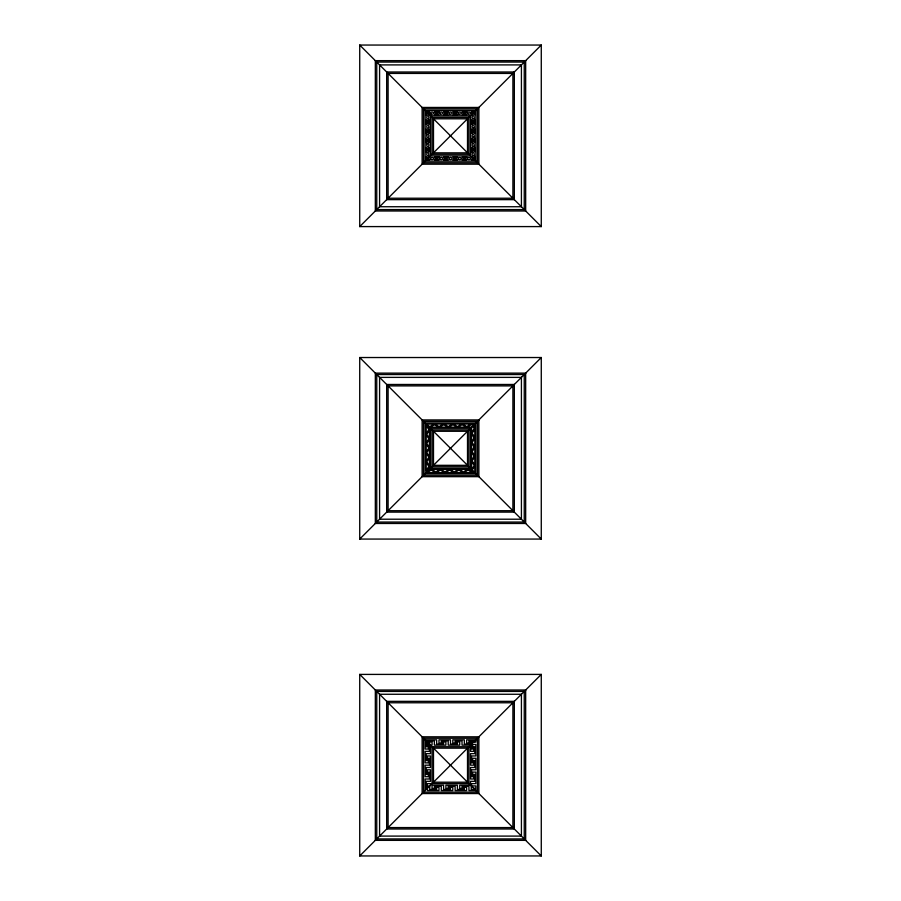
<?xml version="1.0" encoding="UTF-8"?>
<svg xmlns="http://www.w3.org/2000/svg" width="901" height="901" viewBox="0 0 901 901"><rect width="100%" height="100%" fill="white"/><g stroke="black" fill="none" stroke-linecap="round" stroke-linejoin="round"><path stroke-width="1.35" d="M426.297 424.089L433.685 424.011L429.845 426.669L426.68 424.472M426.928 424.72L429.405 428.831L429.405 427.198M471.595 469.342L474.253 465.49L471.595 461.65L471.595 469.342L468.824 469.398L472.665 472.056L473.599 471.403M472.203 469.995L474.793 466.267L474.793 472.586L473.43 472.586L474.23 472.034M359.724 226.59L541.276 45.05L541.276 226.59L359.724 226.59L359.724 45.05L541.276 45.05M359.724 539.068L541.276 357.528L541.276 539.068L359.724 539.068L359.724 357.528L541.276 357.528M359.724 855.95L541.276 674.41L541.276 855.95L359.724 855.95L359.724 674.41L541.276 674.41M474.793 740.892L468.937 740.892L468.937 741.951L475.852 742.131L475.852 739.822L466.628 739.822L466.628 743.021L471.246 743.021L471.246 744.08L464.33 744.08L464.33 739.822L452.809 739.822L452.809 743.021L457.415 743.021L457.415 744.08L450.5 744.08L450.5 739.822L438.978 739.822L438.978 743.021L443.585 743.021L443.585 744.08L436.67 744.08L436.67 739.822L425.148 739.822L425.148 749.046L428.335 749.046L428.335 744.44L429.405 744.44L429.405 751.355L425.148 751.355L425.148 762.877L428.335 762.877L428.335 758.259L429.405 758.259L429.405 765.174L425.148 765.174L425.148 776.707L428.335 776.707L428.335 772.089L429.405 772.089L429.405 779.005L425.148 779.005L425.148 790.526M427.457 742.131L427.277 746.738L426.207 746.738L426.207 740.892M428.335 743.021L429.754 743.021L429.405 744.08M473.689 425.114L472.101 424.011L474.793 424.011L474.793 427.851L473.216 425.576M473.059 425.734L471.336 424.54L467.495 427.198L471.595 427.198L471.595 432.457L474.253 428.617L472.586 426.207M359.724 45.05L541.276 226.59M359.724 357.528L541.276 539.068M359.724 674.41L541.276 855.95M426.511 472.282L426.207 472.586M473.543 788.229L474.793 788.229L474.793 789.467L471.246 789.467L471.246 785.92M472.665 787.339L472.665 785.92L475.852 785.92L475.852 790.526L468.937 790.526L468.937 786.28L462.022 786.28L462.022 787.339L466.628 787.339L466.628 790.526L455.106 790.526L455.106 786.28L448.191 786.28L448.191 787.339L452.809 787.339L452.809 790.526L441.276 790.526L441.276 786.28L434.372 786.28L434.372 787.339L438.978 787.339L438.978 790.526L427.457 790.526L427.457 788.229M471.595 744.08L471.595 749.046L472.665 749.046L472.665 744.44L475.852 744.44L475.852 755.962L471.595 755.962L471.595 762.877L472.665 762.877L472.665 758.259L475.852 758.259L475.852 769.792L471.595 769.792L471.595 776.707L472.665 776.707L472.665 772.089L475.852 772.089L475.852 783.622L471.595 783.622L471.595 786.28M430.464 785.21L430.464 783.622L427.277 783.622L427.277 788.229L426.207 788.229L426.207 781.313L430.464 781.313L430.464 769.792L427.277 769.792L427.277 774.398L426.207 774.398L426.207 767.483L430.464 767.483L430.464 755.962L427.277 755.962L427.277 760.568L426.207 760.568L426.207 753.653L430.464 753.653L430.464 745.15L432.063 745.15L432.063 741.951L427.457 741.951L427.457 740.892L434.372 740.892L434.372 745.15L445.894 745.15L445.894 741.951L441.276 741.951L441.276 740.892L448.191 740.892L448.191 745.15L459.724 745.15L459.724 741.951L455.106 741.951L455.106 740.892L462.022 740.892L462.022 745.15L470.536 745.15L470.536 751.355L473.723 751.355L473.723 746.738L474.793 746.738L474.793 753.653L470.536 753.653L470.536 765.174L473.723 765.174L473.723 760.568L474.793 760.568L474.793 767.483L470.536 767.483L470.536 779.005L473.723 779.005L473.723 774.398L474.793 774.398L474.793 781.313L470.536 781.313L470.536 785.21L459.724 785.21L459.724 788.409L464.33 788.409L464.33 789.467L457.415 789.467L457.415 785.21L445.894 785.21L445.894 788.409L450.5 788.409L450.5 789.467L443.585 789.467L443.585 785.21L432.063 785.21L432.063 788.409L436.67 788.409L436.67 789.467L429.754 789.467L429.754 785.92M429.405 786.28L428.335 785.92L428.335 787.339M427.288 121.77C427.862 124.867 428.932 119.653 427.288 121.77M427.288 130.994C427.862 134.091 428.932 128.877 427.288 130.994M427.288 140.207C427.862 143.304 428.932 138.09 427.288 140.207M427.288 149.431C427.862 152.528 428.932 147.314 427.288 149.431M472.676 121.77C473.25 124.867 474.32 119.653 472.676 121.77M472.676 130.994C473.25 134.091 474.32 128.877 472.676 130.994M472.676 140.207C473.25 143.304 474.32 138.09 472.676 140.207M472.676 149.431C473.25 152.528 474.32 147.314 472.676 149.431M435.859 112.985C437.053 115.125 438.246 111.431 435.859 112.985M445.071 112.985C446.277 115.125 447.459 111.431 445.071 112.985M435.859 158.373C437.053 160.513 438.246 156.819 435.859 158.373M454.295 112.985C455.501 115.125 456.683 111.431 454.295 112.985M445.071 158.373C446.277 160.513 447.459 156.819 445.071 158.373M463.508 112.985C464.713 115.125 465.896 111.431 463.508 112.985M454.295 158.373C455.501 160.513 456.683 156.819 454.295 158.373M463.508 158.373C464.713 160.513 465.896 156.819 463.508 158.373M426.308 114.99L426.207 111.533L429.676 111.623A3.379 2.129 0 0 0 429.676 114.63L429.315 114.99A3.379 2.129 -90 0 0 426.308 114.99M426.308 124.214L426.308 119.777A3.379 2.129 -90 0 0 429.315 119.777L429.315 124.214A3.379 2.129 -90 0 0 426.308 124.214M426.308 133.427L426.308 128.989A3.379 2.129 -90 0 0 429.315 128.989L429.315 133.427A3.379 2.129 -90 0 0 426.308 133.427M426.308 142.651L426.308 138.213A3.379 2.129 -90 0 0 429.315 138.213L429.315 142.651A3.379 2.129 -90 0 0 426.308 142.651M426.308 151.864L426.308 147.437A3.379 2.129 -90 0 0 429.315 147.437L429.315 151.864A3.379 2.129 -90 0 0 426.308 151.864M429.405 156.459L429.315 156.65A3.379 2.129 -90 0 1 426.308 156.65L426.207 160.108L429.676 160.018A3.379 2.129 0 0 1 429.676 157.011L429.405 156.459M471.685 114.99L471.324 114.63A3.379 2.129 0 0 0 471.324 111.623L474.793 111.533L474.692 114.99A3.379 2.129 -90 0 0 471.685 114.99M471.685 124.214L471.685 119.777A3.379 2.129 -90 0 0 474.692 119.777L474.692 124.214A3.379 2.129 -90 0 0 471.685 124.214M471.685 133.427L471.685 128.989A3.379 2.129 -90 0 0 474.692 128.989L474.692 133.427A3.379 2.129 -90 0 0 471.685 133.427M471.685 142.651L471.685 138.213A3.379 2.129 -90 0 0 474.692 138.213L474.692 142.651A3.379 2.129 -90 0 0 471.685 142.651M471.685 151.864L471.685 147.437A3.379 2.129 -90 0 0 474.692 147.437L474.692 151.864A3.379 2.129 -90 0 0 471.685 151.864M474.793 156.459L474.692 156.65A3.379 2.129 -90 0 1 471.685 156.65L471.324 157.011A3.379 2.129 0 0 1 471.324 160.018L474.793 160.108L474.793 156.459M428.876 429.597L426.207 433.437L426.207 425.756L428.876 429.597M429.405 430.363L426.747 434.203L429.405 438.044L429.405 430.363M428.876 438.81L426.207 442.65L426.207 434.969L428.876 438.81M429.405 439.587L426.747 443.427L429.405 447.268L429.405 439.587M428.876 448.034L426.207 451.874L426.207 444.193L428.876 448.034M429.405 448.799L426.747 452.64L429.405 456.48L429.405 448.799M428.876 457.246L426.207 461.098L426.207 453.406L428.876 457.246M429.405 458.023L426.747 461.864L429.405 465.704L429.405 458.023M428.876 466.47L426.207 470.311L426.207 462.63L428.876 466.47M429.405 467.236L426.747 471.077L427.142 471.651L430.408 469.398L429.405 469.398L429.405 467.236M474.793 429.383L472.124 433.235L474.793 437.075L474.793 429.383M474.253 437.841L471.595 441.681L471.595 434L474.253 437.841M474.793 438.607L472.124 442.447L474.793 446.288L474.793 438.607M474.253 447.054L471.595 450.894L471.595 443.213L474.253 447.054M474.793 447.831L472.124 451.671L474.793 455.512L474.793 447.831M474.253 456.278L471.595 460.118L471.595 452.437L474.253 456.278M474.793 457.044L472.124 460.884L474.793 464.725L474.793 457.044M434.451 424.54L430.61 427.198L438.291 427.198L434.451 424.54M442.909 424.011L439.069 426.669L435.228 424.011L442.909 424.011M443.675 424.54L439.834 427.198L447.515 427.198L443.675 424.54M452.122 424.011L448.281 426.669L444.441 424.011L452.122 424.011M452.899 424.54L449.047 427.198L456.739 427.198L452.899 424.54M461.346 424.011L457.505 426.669L453.665 424.011L461.346 424.011M462.112 424.54L458.271 427.198L465.952 427.198L462.112 424.54M470.559 424.011L466.718 426.669L462.877 424.011L470.559 424.011M431.174 469.928L427.333 472.586L435.014 472.586L431.174 469.928M439.632 469.398L435.78 472.056L431.939 469.398L439.632 469.398M440.398 469.928L436.557 472.586L444.238 472.586L440.398 469.928M448.844 469.398L445.004 472.056L441.163 469.398L448.844 469.398M449.61 469.928L445.77 472.586L453.451 472.586L449.61 469.928M458.068 469.398L454.228 472.056L450.387 469.398L458.068 469.398M458.834 469.928L454.994 472.586L462.675 472.586L458.834 469.928M467.281 469.398L463.441 472.056L459.6 469.398L467.281 469.398M468.047 469.928L464.206 472.586L471.887 472.586L468.047 469.928M439.08 111.533L438.888 111.623A3.379 2.129 0 0 0 438.888 114.63L434.451 114.63A3.379 2.129 0 0 0 434.451 111.623L439.08 111.533M448.293 111.533L448.112 111.623A3.379 2.129 0 0 0 448.112 114.63L443.675 114.63A3.379 2.129 0 0 0 443.675 111.623L448.293 111.533M457.517 111.533L457.325 111.623A3.379 2.129 0 0 0 457.325 114.63L452.888 114.63A3.379 2.129 0 0 0 452.888 111.623L457.517 111.533M466.741 111.533L466.549 111.623A3.379 2.129 0 0 0 466.549 114.63L462.112 114.63A3.379 2.129 0 0 0 462.112 111.623L466.741 111.533M439.08 156.92L438.888 157.011A3.379 2.129 0 0 0 438.888 160.018L434.451 160.018A3.379 2.129 0 0 0 434.451 157.011L439.08 156.92M448.293 156.92L448.112 157.011A3.379 2.129 0 0 0 448.112 160.018L443.675 160.018A3.379 2.129 0 0 0 443.675 157.011L448.293 156.92M457.517 156.92L457.325 157.011A3.379 2.129 0 0 0 457.325 160.018L452.888 160.018A3.379 2.129 0 0 0 452.888 157.011L457.517 156.92M466.741 156.92L466.549 157.011A3.379 2.129 0 0 0 466.549 160.018L462.112 160.018A3.379 2.129 0 0 0 462.112 157.011L466.741 156.92M525.666 60.649L375.334 60.649L375.334 210.992L525.666 210.992L525.666 60.649M524.247 62.068L376.753 62.068L376.753 209.573L524.247 209.573L524.247 62.068M521.42 64.906L379.58 64.906L379.58 206.734L521.42 206.734L521.42 64.906M514.325 72.001L386.675 72.001L386.675 199.65L514.325 199.65L514.325 72.001M512.906 73.42L388.094 73.42L388.094 198.231L512.906 198.231L512.906 73.42M478.87 107.456L422.13 107.456L422.13 164.185L478.87 164.185L478.87 107.456M477.451 108.875L423.549 108.875L423.549 162.766L477.451 162.766L477.451 108.875M475.852 110.474L425.148 110.474L425.148 161.178L475.852 161.178L475.852 110.474M470.536 115.79L430.464 115.79L430.464 155.85L470.536 155.85L470.536 115.79M468.937 117.378L432.063 117.378L432.063 154.262L468.937 154.262L468.937 117.378M467.518 118.797L433.482 118.797L433.482 152.843L467.518 152.843L467.518 118.797M525.666 373.127L375.334 373.127L375.334 523.47L525.666 523.47L525.666 373.127M524.247 374.546L376.753 374.546L376.753 522.051L524.247 522.051L524.247 374.546M521.42 377.384L379.58 377.384L379.58 519.213L521.42 519.213L521.42 377.384M514.325 384.479L386.675 384.479L386.675 512.117L514.325 512.117L514.325 384.479M512.906 385.898L388.094 385.898L388.094 510.709L512.906 510.709L512.906 385.898M478.87 419.934L422.13 419.934L422.13 476.663L478.87 476.663L478.87 419.934M477.451 421.353L423.549 421.353L423.549 475.244L477.451 475.244L477.451 421.353M475.852 422.952L425.148 422.952L425.148 473.656L475.852 473.656L475.852 422.952M470.536 428.268L430.464 428.268L430.464 468.329L470.536 468.329L470.536 428.268M468.937 429.856L432.063 429.856L432.063 466.741L468.937 466.741L468.937 429.856M467.518 431.275L433.482 431.275L433.482 465.321L467.518 465.321L467.518 431.275M525.666 690.008L375.334 690.008L375.334 840.351L525.666 840.351L525.666 690.008M524.247 691.427L376.753 691.427L376.753 838.932L524.247 838.932L524.247 691.427M521.42 694.266L379.58 694.266L379.58 836.094L521.42 836.094L521.42 694.266M514.325 701.35L386.675 701.35L386.675 828.999L514.325 828.999L514.325 701.35M512.906 702.769L388.094 702.769L388.094 827.58L512.906 827.58L512.906 702.769M478.87 736.815L422.13 736.815L422.13 793.544L478.87 793.544L478.87 736.815M477.451 738.234L423.549 738.234L423.549 792.125L477.451 792.125L477.451 738.234M468.937 746.738L432.063 746.738L432.063 783.622L468.937 783.622L468.937 746.738M467.518 748.157L433.482 748.157L433.482 782.203L467.518 782.203L467.518 748.157M431.219 114.044A1.689 1.059 0 0 0 433.753 113.132A1.689 1.059 0 0 0 431.219 112.208A1.689 1.059 0 0 0 431.219 114.044M458.868 114.044A1.689 1.059 0 0 0 461.413 113.132A1.689 1.059 0 0 0 458.868 112.208A1.689 1.059 0 0 0 458.868 114.044M440.431 114.044A1.689 1.059 0 0 0 442.977 113.132A1.689 1.059 0 0 0 440.431 112.208A1.689 1.059 0 0 0 440.431 114.044M449.655 114.044A1.689 1.059 0 0 0 452.189 113.132A1.689 1.059 0 0 0 449.655 112.208A1.689 1.059 0 0 0 449.655 114.044M468.092 114.044A1.689 1.059 0 0 0 470.626 113.132A1.689 1.059 0 0 0 468.092 112.208A1.689 1.059 0 0 0 468.092 114.044M426.883 144.194A1.689 1.059 90 0 0 427.806 146.728A1.689 1.059 90 0 0 428.73 144.194A1.689 1.059 90 0 0 426.883 144.194M428.73 127.446A1.689 1.059 -90 0 0 427.806 124.912A1.689 1.059 -90 0 0 426.883 127.446A1.689 1.059 -90 0 0 428.73 127.446M426.883 134.981A1.689 1.059 90 0 0 427.806 137.515A1.689 1.059 90 0 0 428.73 134.981A1.689 1.059 90 0 0 426.883 134.981M428.561 155.456A1.689 1.059 -90 0 0 428.088 152.629A1.689 1.059 -90 0 0 426.781 154.702A1.689 1.059 -90 0 0 428.561 155.456M428.561 118.583A1.689 1.059 -90 0 0 428.088 115.745A1.689 1.059 -90 0 0 426.781 117.817A1.689 1.059 -90 0 0 428.561 118.583M430.869 159.263A1.689 1.059 0 0 0 433.696 158.79A1.689 1.059 0 0 0 431.624 157.484A1.689 1.059 0 0 0 430.869 159.263M458.868 159.432A1.689 1.059 0 0 0 461.413 158.52A1.689 1.059 0 0 0 458.868 157.596A1.689 1.059 0 0 0 458.868 159.432M440.431 159.432A1.689 1.059 0 0 0 442.977 158.52A1.689 1.059 0 0 0 440.431 157.596A1.689 1.059 0 0 0 440.431 159.432M449.655 159.432A1.689 1.059 0 0 0 452.189 158.52A1.689 1.059 0 0 0 449.655 157.596A1.689 1.059 0 0 0 449.655 159.432M467.743 159.263A1.689 1.059 0 0 0 470.57 158.79A1.689 1.059 0 0 0 468.497 157.484A1.689 1.059 0 0 0 467.743 159.263M473.949 118.583A1.689 1.059 -90 0 0 473.464 115.745A1.689 1.059 -90 0 0 472.169 117.817A1.689 1.059 -90 0 0 473.949 118.583M473.949 127.796A1.689 1.059 -90 0 0 473.464 124.969A1.689 1.059 -90 0 0 472.169 127.041A1.689 1.059 -90 0 0 473.949 127.796M473.949 146.232A1.689 1.059 -90 0 0 473.464 143.405A1.689 1.059 -90 0 0 472.169 145.478A1.689 1.059 -90 0 0 473.949 146.232M473.949 155.456A1.689 1.059 -90 0 0 473.464 152.629A1.689 1.059 -90 0 0 472.169 154.702A1.689 1.059 -90 0 0 473.949 155.456M473.949 137.02A1.689 1.059 -90 0 0 473.464 134.193A1.689 1.059 -90 0 0 472.169 136.254A1.689 1.059 -90 0 0 473.949 137.02"/></g></svg>
